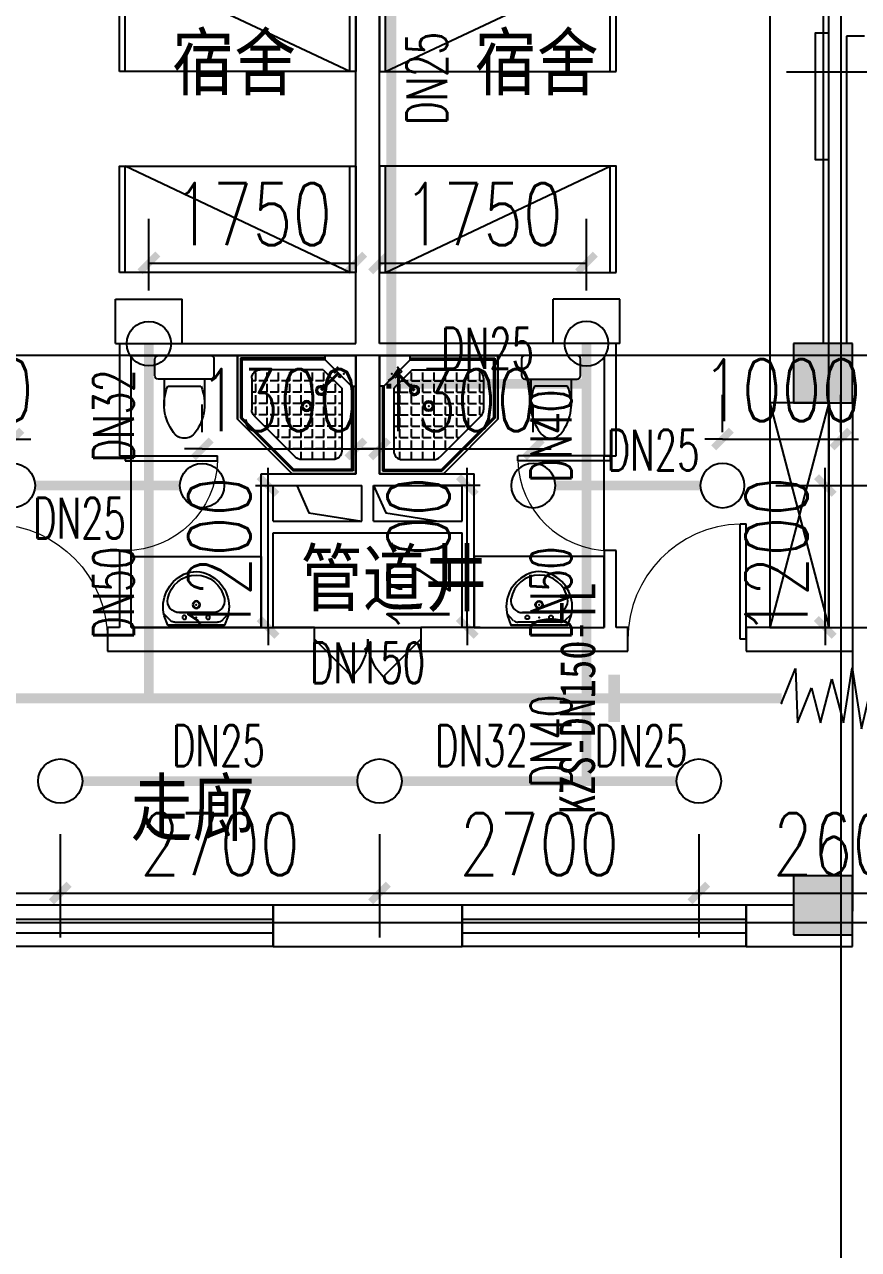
# Model space of a CAD drawing. Extents: x 0 to 2838408, y -923048 to 203859.
# Drawn here: x 2722361 to 2729413, y -343937 to -333576 of the extents above; entities that cross this region are included whole.
import ezdxf
from ezdxf.enums import TextEntityAlignment as Align

# ---------------------------------------------------------------- set-up
doc = ezdxf.new("R2010")
doc.units = 0
doc.header["$LTSCALE"] = 1000
for name, color, linetype in [('A-Fixt', 81, 'Continuous'), ('CLAYER', 7, 'Continuous'), ('COLUMN', 9, 'Continuous'), ('DIM_喷淋', 3, 'Continuous'), ('DOOR_FIRE', 4, 'Continuous'), ('DOTE', 8, 'Continuous'), ('EQUIP_喷头', 7, 'Continuous'), ('fur', 253, 'Continuous'), ('PIPE-喷淋', 6, 'Continuous'), ('PUB_HATCH', 8, 'Continuous'), ('PUB_TEXT', 7, 'Continuous'), ('TEXT_喷淋', 7, 'Continuous'), ('TWT_DIM', 3, 'Continuous'), ('VALVE_喷淋', 7, 'Continuous'), ('WALL', 9, 'Continuous'), ('WINDOW', 4, 'Continuous'), ('XREF', 8, 'Continuous'), ('抗震支吊架', 2, 'Continuous'), ('洁具', 213, 'Continuous'), ('配景', 3, 'Continuous')]:
    doc.layers.add(name, color=color, linetype=linetype)
doc.styles.add('_TCH_DIM_T3', font='SIMPLEX', dxfattribs={"width": 0.75, "bigfont": 'HZTXT'})
doc.styles.add('_TWT_PIPEDN', font='SIMPLEX', dxfattribs={"width": 0.8, "height": 2.3, "bigfont": 'HZTXT'})
doc.styles.add('kzcad', font='', dxfattribs={"width": 0.8})
doc.styles.get("Standard").update_dxf_attribs({"font": 'geniso.shx', "bigfont": 'hztxt.shx'})
doc.styles.get('kzcad').set_extended_font_data('SimSun')
doc.dimstyles.new('_TWT_ARCH&&150', dxfattribs={"dimtxt": 525, "dimasz": 150, "dimexe": 375, "dimexo": 450, "dimgap": 150, "dimtad": 1, "dimdec": 0, "dimzin": 0, "dimdsep": 46, "dimtxsty": '_TCH_DIM_T3', "dimblk": 'ARCHTICK', "dimcen": 0.09, "dimclrt": 7, "dimazin": 2, "dimtfac": 1, "dimtdec": 0, "dimtix": 1, "dimtmove": 2, "dimatfit": 3, "dimfxl": 1, "dimtolj": 1, "dimtzin": 0, "dimarcsym": 0})

# ---------------------------------------------------------------- blocks, each defined once
blk = doc.blocks.new('1F平面-CAD导入_dwg_Drawing4_t3_dwg_$plan$00001613-474159-1F-927810-1F')
at = {"layer": '洁具'}
for p, q in [((-30, 250), (-170, 250)), ((-200, 170), (-430, 170)), ((-260, -140), (-260, 140)), ((-200, -170), (-200, -220)), ((-170, -250), (-30, -250))]:
    blk.add_line(p, q, dxfattribs=at)
for points in [[(-200, 220), (-200, 170), (-200, -170), (-430, -170)], [(0, -220), (0, 220)]]:
    blk.add_lwpolyline(points, dxfattribs=at)
for centre, radius, start, end in [((-170, 220), 30, 90, 180), ((-30, 220), 30, 0, 90), ((-413, -227), 398, 67.4505, 126.6381), ((-590, 0), 110, 123.4509, 236.5491), ((-413, 227), 398, 233.3619, 292.5495), ((-170, -220), 30, 180, 270), ((-30, -220), 30, 270, 0)]:
    blk.add_arc(centre, radius, start, end, dxfattribs=at)
blk = doc.blocks.new('$lvtry$00000169')
at = {"color": 0}
for p, q in [((259, -36), (259, 0)), ((259, -36), (36, -259)), ((259, -24), (976, -24)), ((259, -36), (964, -36)), ((964, -36), (976, -24)), ((964, -36), (964, -525)), ((976, -24), (976, -530)), ((276, -120), (120, -276)), ((144, -151), (291, -298)), ((151, -144), (298, -291)), ((270, -213), (270, -143)), ((276, -120), (808, -120)), ((366, -213), (366, -143)), ((462, -213), (462, -143)), ((558, -213), (558, -143)), ((655, -213), (655, -143)), ((751, -213), (751, -143)), ((847, -213), (847, -143)), ((880, -192), (880, -460)), ((36, -259), (0, -259)), ((24, -259), (24, -976)), ((36, -259), (36, -964)), ((120, -276), (120, -808)), ((120, -309), (147, -309)), ((173, -309), (173, -239)), ((173, -309), (243, -309)), ((183, -213), (205, -213)), ((220, -213), (243, -213)), ((270, -213), (340, -213)), ((270, -263), (270, -239)), ((334, -309), (340, -309)), ((366, -213), (436, -213)), ((366, -309), (366, -239)), ((366, -309), (436, -309)), ((462, -213), (532, -213)), ((462, -309), (462, -239)), ((462, -309), (532, -309)), ((558, -213), (628, -213)), ((558, -309), (558, -239)), ((558, -309), (628, -309)), ((655, -213), (725, -213)), ((655, -309), (655, -239)), ((655, -309), (725, -309)), ((751, -213), (821, -213)), ((751, -309), (751, -239)), ((751, -309), (821, -309)), ((847, -213), (880, -213)), ((847, -309), (847, -239)), ((847, -309), (880, -309)), ((120, -405), (147, -405)), ((173, -405), (173, -335)), ((173, -405), (243, -405)), ((270, -405), (270, -335)), ((270, -405), (340, -405)), ((366, -405), (366, -335)), ((366, -405), (379, -405)), ((462, -405), (462, -335)), ((462, -405), (532, -405)), ((558, -405), (558, -335)), ((558, -405), (628, -405)), ((655, -405), (655, -335)), ((655, -405), (725, -405)), ((751, -405), (751, -335)), ((751, -405), (821, -405)), ((847, -405), (847, -335)), ((847, -405), (880, -405)), ((120, -501), (147, -501)), ((173, -501), (173, -431)), ((173, -501), (243, -501)), ((270, -501), (270, -431)), ((270, -501), (340, -501)), ((366, -501), (366, -431)), ((366, -501), (436, -501)), ((462, -501), (462, -431)), ((462, -501), (532, -501)), ((859, -511), (511, -859)), ((558, -501), (558, -431)), ((558, -501), (628, -501)), ((655, -501), (655, -431)), ((655, -501), (725, -501)), ((751, -501), (751, -431)), ((751, -501), (821, -501)), ((847, -501), (847, -431)), ((847, -501), (867, -501)), ((120, -598), (147, -598)), ((173, -598), (173, -528)), ((173, -598), (243, -598)), ((270, -598), (270, -528)), ((270, -598), (340, -598)), ((366, -598), (366, -528)), ((366, -598), (436, -598)), ((462, -598), (462, -528)), ((462, -598), (532, -598)), ((964, -525), (525, -964)), ((976, -530), (530, -976)), ((558, -598), (558, -528)), ((558, -598), (628, -598)), ((655, -598), (655, -528)), ((655, -598), (725, -598)), ((751, -598), (751, -528)), ((751, -598), (773, -598)), ((964, -525), (976, -530)), ((120, -694), (147, -694)), ((173, -694), (173, -624)), ((173, -694), (243, -694)), ((173, -790), (173, -720)), ((270, -694), (270, -624)), ((270, -694), (340, -694)), ((270, -790), (270, -720)), ((366, -694), (366, -624)), ((366, -694), (436, -694)), ((366, -790), (366, -720)), ((462, -694), (462, -624)), ((462, -694), (532, -694)), ((462, -790), (462, -720)), ((558, -694), (558, -624)), ((558, -694), (628, -694)), ((558, -790), (558, -720)), ((655, -694), (655, -624)), ((655, -694), (676, -694)), ((120, -790), (147, -790)), ((173, -790), (243, -790)), ((173, -878), (173, -816)), ((270, -790), (340, -790)), ((270, -880), (270, -816)), ((366, -790), (436, -790)), ((366, -880), (366, -816)), ((462, -790), (532, -790)), ((462, -880), (462, -816)), ((558, -790), (580, -790)), ((192, -880), (460, -880)), ((36, -964), (24, -976)), ((24, -976), (530, -976)), ((36, -964), (525, -964)), ((525, -964), (530, -976))]:
    blk.add_line(p, q, dxfattribs=at)
blk.add_lwpolyline([(0, 0), (0, -1000), (540, -1000), (1000, -540), (1000, 0)], close=True)
for points in [[(0, 0), (0, -1000)], [(0, 0), (1000, 0)], [(1000, 0), (1000, -540)], [(136, -190), (148, -178), (132, -162), (121, -174)], [(190, -136), (178, -148), (162, -132), (174, -121)], [(1000, -540), (540, -1000)], [(0, -1000), (540, -1000)]]:
    blk.add_lwpolyline(points, close=True, dxfattribs=at)
for radius in [43.8, 31.1]:
    blk.add_circle((416, -428), radius, dxfattribs=at)
for centre, radius, start, end in [((808, -192), 72, 0, 90), ((296, -296), 40.6, 142.583, 128.4197), ((296, -296), 28.6, 145.828, 125.6599), ((808, -460), 72, 315, 0), ((192, -808), 72, 180, 270), ((460, -808), 72, 270, 315)]:
    blk.add_arc(centre, radius, start, end, dxfattribs=at)
for p in [(156, -102, 0), (103, -156, 0), (416, -428, 0)]:
    blk.add_point(p, dxfattribs=at)
blk = doc.blocks.new('$lvtry$00000178')
at = {"color": 0}
for p, q in [((-238, 0), (238, 0)), ((-214, -36), (-272, -91)), ((-180, -23), (180, -23)), ((216, -37), (268, -91)), ((-142, -105), (140, -105)), ((140, -105), (-142, -105))]:
    blk.add_line(p, q, dxfattribs=at)
blk.add_lwpolyline([(-104, -430, 0.224698), (110, -425, 0.348046), (269, -79), (239, 0), (-241, 0), (-271, -79, 0.356844)], format="xyb", close=True, dxfattribs=at)
for centre, radius in [((-100, -65), 16.3), ((100, -65), 16.3), ((1, -172), 31.6)]:
    blk.add_circle(centre, radius, dxfattribs=at)
at = {"color": 0, "lineweight": 13}
blk.add_circle((1, -172), 23, dxfattribs=at)
at = {"color": 0}
for centre, radius, start, end in [((-180, -73), 50, 90, 133.181), ((180, -73), 50, 44.5607, 90), ((-142, -205), 100, 90, 190.5602), ((140, -205), 100, 349.4398, 90), ((-1, -179), 243, 190.5602, 349.4398)]:
    blk.add_arc(centre, radius, start, end, dxfattribs=at)
for p in [(0, -65), (1, -172)]:
    blk.add_point(p, dxfattribs=at)
blk = doc.blocks.new('A$C70365C93')
at = {"layer": '洁具'}
blk.add_lwpolyline([(-1900, 2300), (-1900, 1700), (-800, 1700), (-800, 2300)], close=True, dxfattribs=at)
blk.add_blockref('$lvtry$00000178', (-1350, 2280), dxfattribs=at)
at = {"layer": '洁具', "rotation": 180}
blk.add_blockref('$lvtry$00000169', (0, 0), dxfattribs=at)
at = {"layer": '洁具', "extrusion": (0, 0, -1), "xscale": -1, "zscale": -1, "rotation": 90}
blk.add_blockref('1F平面-CAD导入_dwg_Drawing4_t3_dwg_$plan$00001613-474159-1F-927810-1F', (1450, 0), dxfattribs=at)
blk = doc.blocks.new('单人床')
at = {"layer": 'A-Fixt'}
for p, q in [((47774, 13973), (48674, 13973)), ((47774, 12073), (48674, 13973)), ((47774, 12073), (48674, 12073))]:
    blk.add_line(p, q, dxfattribs=at)
blk.add_lwpolyline([(47774, 14023), (48674, 14023), (48674, 12023), (47774, 12023), (47774, 14023)], dxfattribs=at)
blk = doc.blocks.new('CH_AP01')
for p, q in [((-311, 17), (-275, 0)), ((-275, 0), (275, 0)), ((275, 0), (311, 17))]:
    blk.add_line(p, q)
for centre, radius, start, end in [((0, -579), 1213, 74.7104, 105.2896), ((-307, 555), 37.8, 100.1859, 202.8359), ((-1658, 202), 1360, 352.1659, 14.4283), ((-824, 250), 563, 335.5038, 31.0903), ((0, -579), 1173, 75.0287, 104.9713), ((0, -1278), 1857, 80.611, 99.389), ((-824, 250), 603, 335.5038, 30.2691), ((824, 250), 603, 149.7309, 204.4962), ((824, 250), 563, 148.9097, 204.4962), ((1658, 202), 1360, 165.5717, 187.8341), ((307, 555), 37.8, 337.1641, 79.8141), ((0, -579), 1093, 75.8767, 104.1233)]:
    blk.add_arc(centre, radius, start, end)
blk = doc.blocks.new('A$C61295E98')
at = {"color": 3}
for p, q in [((544, 598), (0, 598)), ((0, 598), (0, 0)), ((161, 598), (161, 0)), ((170, 0), (170, 598)), ((603, 572), (603, 26)), ((624, 518), (624, 80)), ((544, 0), (0, 0))]:
    blk.add_line(p, q, dxfattribs=at)
for points in [[(82, 540), (75, 540), (75, 577), (82, 577)], [(82, 453), (75, 453), (75, 490), (82, 490)], [(82, 353), (75, 353), (75, 389), (82, 389)]]:
    blk.add_lwpolyline(points, close=True, dxfattribs=at)
for centre in [(74, 250), (74, 164), (74, 71)]:
    blk.add_circle(centre, 15.7, dxfattribs=at)
for centre, start, end in [((544, 518), 360, 90), ((544, 80), 270, 0)]:
    blk.add_arc(centre, 80, start, end, dxfattribs=at)
blk = doc.blocks.new('宿舍')
at = {"layer": 'A-Fixt'}
for p, q in [((47854, 13802), (48354, 15702)), ((48354, 13802), (47854, 15702)), ((47854, 13802), (48354, 13802))]:
    blk.add_line(p, q, dxfattribs=at)
for points in [[(47854, 8602), (48354, 8602), (48354, 15702), (47854, 15702)], [(47854, 10676), (47970, 10676), (47970, 11743), (47854, 11743)]]:
    blk.add_lwpolyline(points, close=True, dxfattribs=at)
at = {"xscale": -1, "rotation": 90}
for p in [(63677, 60475), (63677, 58775)]:
    blk.add_blockref('单人床', p, dxfattribs=at)
at = {"layer": 'A-Fixt', "xscale": -1, "rotation": 180}
for p in [(50002, 9140), (51117, 9140)]:
    blk.add_blockref('CH_AP01', p, dxfattribs=at)
at = {"layer": '配景', "color": 252}
blk.add_blockref('A$C61295E98', (47854, 7097), dxfattribs=at)
blk = doc.blocks.new('$WINLIB2D$00000001')
at = {"color": 0}
for points in [[(-0.5, 0.5), (-0.5, -0.5)], [(-0.5, 0.5), (0.5, 0.5)], [(0.5, -0.5), (0.5, 0.5)], [(0.5, 0.1667), (-0.5, 0.1667)], [(0.5, -0.1667), (-0.5, -0.1667)], [(-0.5, -0.5), (0.5, -0.5)]]:
    blk.add_lwpolyline(points, dxfattribs=at)
blk = doc.blocks.new('$DorLib2D$00000116')
at = {"color": 0}
for p, q in [((-0.5, 0), (-0.146, 0.354)), ((0.5, 0), (0.146, 0.354))]:
    blk.add_line(p, q, dxfattribs=at)
for centre, start, end in [((-0.5, 0), 0, 45), ((0.5, 0), 135, 180)]:
    blk.add_arc(centre, 0.5, start, end, dxfattribs=at)
blk = doc.blocks.new('$DorLib2D$00000001')
for p, q in [((0.45, 0.975), (0.5, 0.975)), ((0.45, 0), (0.45, 0.975)), ((0.5, 0), (0.5, 0.975)), ((0.5, 0), (0.45, 0))]:
    blk.add_line(p, q)
at = {"lineweight": 13}
blk.add_arc((0.475, 0), 0.975, 91.4693, 180, dxfattribs=at)
blk = doc.blocks.new('2F1')
at = {"layer": 'PUB_HATCH'}
for points in [[(2392816.7, -336275.2), (2392816.7, -336775.2), (2393316.7, -336775.2), (2393316.7, -336275.2)], [(2392816.7, -340775.2), (2392816.7, -341275.2), (2393316.7, -341275.2), (2393316.7, -340775.2)]]:
    blk.add_hatch(color=256, dxfattribs=at).paths.add_polyline_path(points)
for points in [[(2388616.7, -337475.2), (2388720.3, -337705.5), (2389166.7, -337775.2)], [(2389266.7, -337475.2), (2389370.3, -337705.5), (2389816.7, -337775.2)]]:
    blk.add_lwpolyline(points)
at = {"layer": 'COLUMN'}
for p, q in [((2392816.7, -336275.2), (2392816.7, -336775.2)), ((2393316.7, -336275.2), (2392816.7, -336275.2)), ((2393316.7, -336775.2), (2393316.7, -336275.2)), ((2392816.7, -336775.2), (2393316.7, -336775.2)), ((2392816.7, -340775.2), (2392816.7, -341275.2)), ((2393316.7, -340775.2), (2392816.7, -340775.2)), ((2393316.7, -341275.2), (2393316.7, -340775.2)), ((2392816.7, -341275.2), (2393316.7, -341275.2))]:
    blk.add_line(p, q, dxfattribs=at)
at = {"layer": 'DOOR_FIRE'}
for p, q in [((2388766.7, -338675.2), (2389666.7, -338675.2)), ((2388766.7, -338875.2), (2389666.7, -338875.2))]:
    blk.add_line(p, q, dxfattribs=at)
at = {"layer": 'DOTE'}
for p, q in [((2393216.7, -327575.2), (2393216.7, -410775.2)), ((2392758.5, -333975.2), (2405723.1, -333975.2)), ((2453916.7, -336375.2), (2343216.7, -336375.2)), ((2453916.7, -341175.2), (2343216.7, -341175.2))]:
    blk.add_line(p, q, dxfattribs=at)
at = {"layer": 'fur'}
blk.add_line((2393316.7, -338875.2), (2393316.7, -341075.2), dxfattribs=at)
at = {"layer": 'WALL'}
for p, q in [((2389116.7, -336275.2), (2389116.7, -331325.2)), ((2389316.7, -336275.2), (2389316.7, -331325.2)), ((2393066.7, -331575.2), (2393066.7, -333675.2)), ((2393066.7, -333675.2), (2393066.7, -336275.2)), ((2393266.7, -333675.2), (2393266.7, -336275.2)), ((2393416.7, -333675.2), (2393266.7, -333675.2)), ((2387116.7, -336275.2), (2389116.7, -336275.2)), ((2387116.7, -336275.2), (2387116.7, -337225.2)), ((2391316.7, -336275.2), (2389316.7, -336275.2)), ((2391316.7, -337225.2), (2391316.7, -336275.2)), ((2387216.7, -336375.2), (2389116.7, -336375.2)), ((2387216.7, -337225.2), (2387216.7, -336375.2)), ((2389116.7, -337375.2), (2389116.7, -336375.2)), ((2389316.7, -337375.2), (2389316.7, -336375.2)), ((2391216.7, -336375.2), (2389316.7, -336375.2)), ((2391216.7, -336375.2), (2391216.7, -337225.2)), ((2393116.7, -336775.2), (2393116.7, -338675.2)), ((2393316.7, -336775.2), (2393316.7, -338875.2)), ((2387116.7, -337225.2), (2387216.7, -337225.2)), ((2391216.7, -337225.2), (2391316.7, -337225.2)), ((2388316.7, -337375.2), (2389116.7, -337375.2)), ((2388316.7, -337875.2), (2388316.7, -337375.2)), ((2389316.7, -337375.2), (2390116.7, -337375.2)), ((2390116.7, -337875.2), (2390116.7, -337375.2)), ((2388416.7, -337475.2), (2389166.7, -337475.2)), ((2388416.7, -337775.2), (2388416.7, -337475.2)), ((2389166.7, -337775.2), (2389166.7, -337475.2)), ((2389266.7, -337475.2), (2390016.7, -337475.2)), ((2389266.7, -337775.2), (2389266.7, -337475.2)), ((2390016.7, -337775.2), (2390016.7, -337475.2)), ((2388416.7, -337775.2), (2389166.7, -337775.2)), ((2389266.7, -337775.2), (2390016.7, -337775.2)), ((2388316.7, -338675.2), (2388316.7, -337875.2)), ((2388416.7, -337875.2), (2389216.7, -337875.2)), ((2388416.7, -338675.2), (2388416.7, -337875.2)), ((2389216.7, -337875.2), (2390016.7, -337875.2)), ((2390016.7, -338675.2), (2390016.7, -337875.2)), ((2390116.7, -338675.2), (2390116.7, -337875.2)), ((2387216.7, -338025.2), (2387116.7, -338025.2)), ((2387116.7, -338025.2), (2387116.7, -338675.2)), ((2387216.7, -338675.2), (2387216.7, -338025.2)), ((2391316.7, -338025.2), (2391216.7, -338025.2)), ((2391216.7, -338025.2), (2391216.7, -338675.2)), ((2391316.7, -338675.2), (2391316.7, -338025.2)), ((2387116.7, -338675.2), (2387016.7, -338675.2)), ((2387016.7, -338675.2), (2387016.7, -338875.2)), ((2387216.7, -338675.2), (2388316.7, -338675.2)), ((2388766.7, -338675.2), (2388416.7, -338675.2)), ((2388766.7, -338875.2), (2388766.7, -338675.2)), ((2390016.7, -338675.2), (2389666.7, -338675.2)), ((2389666.7, -338675.2), (2389666.7, -338875.2)), ((2390116.7, -338675.2), (2391216.7, -338675.2)), ((2391416.7, -338675.2), (2391316.7, -338675.2)), ((2391416.7, -338875.2), (2391416.7, -338675.2)), ((2393116.7, -338675.2), (2392416.7, -338675.2)), ((2392416.7, -338675.2), (2392416.7, -338875.2)), ((2387016.7, -338875.2), (2387116.7, -338875.2)), ((2387116.7, -338875.2), (2388316.7, -338875.2)), ((2388316.7, -338875.2), (2388766.7, -338875.2)), ((2389666.7, -338875.2), (2390116.7, -338875.2)), ((2390116.7, -338875.2), (2391316.7, -338875.2)), ((2391316.7, -338875.2), (2391416.7, -338875.2)), ((2392416.7, -338875.2), (2393316.7, -338875.2)), ((2390016.7, -341025.2), (2388416.7, -341025.2)), ((2388416.7, -341025.2), (2388416.7, -341375.2)), ((2390016.7, -341375.2), (2390016.7, -341025.2)), ((2392816.7, -341025.2), (2392416.7, -341025.2)), ((2392416.7, -341025.2), (2392416.7, -341375.2)), ((2393316.7, -341375.2), (2393316.7, -341275.2)), ((2388416.7, -341375.2), (2390016.7, -341375.2)), ((2392416.7, -341375.2), (2393316.7, -341375.2))]:
    blk.add_line(p, q, dxfattribs=at)
at = {"layer": 'WINDOW'}
for p, q in [((2387216.7, -338025.2), (2387216.7, -337225.2)), ((2391216.7, -338025.2), (2391216.7, -337225.2))]:
    blk.add_line(p, q, dxfattribs=at)
at = {"xscale": -1, "rotation": 180}
for name, p in [('宿舍', (2337462.9, -322973.6)), ('A$C70365C93', (2389116.7, -336375.2))]:
    blk.add_blockref(name, p, dxfattribs=at)
at = {"rotation": 180}
for name, p in [('宿舍', (2440970.6, -322973.6)), ('A$C70365C93', (2389316.7, -336375.2))]:
    blk.add_blockref(name, p, dxfattribs=at)
at = {"layer": 'DOOR_FIRE', "xscale": 900, "yscale": -900, "zscale": 200}
blk.add_blockref('$DorLib2D$00000116', (2389216.7, -338775.2), dxfattribs=at)
at = {"layer": 'WINDOW', "xscale": 800, "zscale": 800, "rotation": 90}
for p, yscale in [((2387166.7, -337625.2), -800), ((2391266.7, -337625.2), 800)]:
    blk.add_blockref('$DorLib2D$00000001', p, dxfattribs=dict(at, yscale=yscale))
at = {"layer": 'WINDOW'}
for name, p, xscale, yscale, zscale in [('$DorLib2D$00000001', (2386516.7, -338775.2), -1000, 1000, -1000), ('$DorLib2D$00000001', (2391916.7, -338775.2), 1000, 1000, 1000), ('$WINLIB2D$00000001', (2387216.7, -341200.2), -2400, -350, -2400), ('$WINLIB2D$00000001', (2391216.7, -341200.2), -2400, -350, -2400)]:
    blk.add_blockref(name, p, dxfattribs=dict(at, xscale=xscale, yscale=yscale, zscale=zscale))
at = {"layer": 'CLAYER'}
blk.add_text('管道井', height=525, dxfattribs=at).set_placement((2388649.1, -338538.2))
at = {"layer": 'PUB_TEXT'}
for s, p in [('宿舍', (2387562.1, -334174.9)), ('宿舍', (2390120.8, -334174.9)), ('走廊', (2387212.7, -340480.2))]:
    blk.add_text(s, height=525, dxfattribs=at).set_placement(p)
blk = doc.blocks.new('_ArchTick')
at = {"color": 0, "linetype": 'ByBlock', "const_width": 0.4}
blk.add_lwpolyline([(-0.5, -0.5), (0.5, 0.5)], dxfattribs=at)
blk = doc.blocks.new('*D1866')
at = {"layer": 'Defpoints', "color": 0, "linetype": 'ByBlock', "transparency": 16777216}
for p in [(2726663, -337165), (2725363, -337475), (2726663, -337475)]:
    blk.add_point(p, dxfattribs=at)
at = {"layer": 'TWT_DIM', "color": 0, "linetype": 'ByBlock', "lineweight": -2, "transparency": 16777216}
for p, q in [((2725363, -337025), (2725363, -336790)), ((2726663, -337025), (2726663, -336790)), ((2725363, -337165), (2725213, -337165)), ((2725363, -337165), (2726663, -337165)), ((2726663, -337165), (2726813, -337165))]:
    blk.add_line(p, q, dxfattribs=at)
at = {"layer": 'TWT_DIM', "color": 0, "linetype": 'ByBlock', "lineweight": -2, "transparency": 16777216, "xscale": 150, "yscale": 150, "zscale": 150}
blk.add_blockref('_ArchTick', (2725363, -337165), dxfattribs=at)
at = {"layer": 'TWT_DIM', "color": 0, "linetype": 'ByBlock', "lineweight": -2, "transparency": 16777216, "xscale": 150, "yscale": 150, "zscale": 150, "rotation": 180}
blk.add_blockref('_ArchTick', (2726663, -337165), dxfattribs=at)
at = {"layer": 'TWT_DIM', "color": 7, "linetype": 'ByBlock', "transparency": 16777216, "insert": (2726013, -336753), "char_height": 525, "attachment_point": 5, "style": '_TCH_DIM_T3'}
blk.add_mtext('\\A1;1300', dxfattribs=at)
blk = doc.blocks.new('*D1867')
at = {"layer": 'Defpoints', "color": 0, "linetype": 'ByBlock', "transparency": 16777216}
for p in [(2725163, -337165), (2723863, -337475), (2725163, -337475)]:
    blk.add_point(p, dxfattribs=at)
at = {"layer": 'TWT_DIM', "color": 0, "linetype": 'ByBlock', "lineweight": -2, "transparency": 16777216}
for p, q in [((2723863, -337025), (2723863, -336790)), ((2725163, -337025), (2725163, -336790)), ((2723863, -337165), (2723713, -337165)), ((2723863, -337165), (2725163, -337165)), ((2725163, -337165), (2725313, -337165))]:
    blk.add_line(p, q, dxfattribs=at)
at = {"layer": 'TWT_DIM', "color": 0, "linetype": 'ByBlock', "lineweight": -2, "transparency": 16777216, "xscale": 150, "yscale": 150, "zscale": 150}
blk.add_blockref('_ArchTick', (2723863, -337165), dxfattribs=at)
at = {"layer": 'TWT_DIM', "color": 0, "linetype": 'ByBlock', "lineweight": -2, "transparency": 16777216, "xscale": 150, "yscale": 150, "zscale": 150, "rotation": 180}
blk.add_blockref('_ArchTick', (2725163, -337165), dxfattribs=at)
at = {"layer": 'TWT_DIM', "color": 7, "linetype": 'ByBlock', "transparency": 16777216, "insert": (2724513, -336753), "char_height": 525, "attachment_point": 5, "style": '_TCH_DIM_T3'}
blk.add_mtext('\\A1;1300', dxfattribs=at)
blk = doc.blocks.new('*D1879')
at = {"layer": 'Defpoints', "color": 0, "linetype": 'ByBlock', "transparency": 16777216}
for p in [(2727113, -335593), (2725363, -336275), (2727113, -336275)]:
    blk.add_point(p, dxfattribs=at)
at = {"layer": 'TWT_DIM', "color": 0, "linetype": 'ByBlock', "lineweight": -2, "transparency": 16777216}
for p, q in [((2725363, -335825), (2725363, -335218)), ((2727113, -335825), (2727113, -335218)), ((2725363, -335593), (2727113, -335593))]:
    blk.add_line(p, q, dxfattribs=at)
at = {"layer": 'TWT_DIM', "color": 0, "linetype": 'ByBlock', "lineweight": -2, "transparency": 16777216, "xscale": 150, "yscale": 150, "zscale": 150, "rotation": 180}
blk.add_blockref('_ArchTick', (2725363, -335593), dxfattribs=at)
at = {"layer": 'TWT_DIM', "color": 0, "linetype": 'ByBlock', "lineweight": -2, "transparency": 16777216, "xscale": 150, "yscale": 150, "zscale": 150}
blk.add_blockref('_ArchTick', (2727113, -335593), dxfattribs=at)
at = {"layer": 'TWT_DIM', "color": 7, "linetype": 'ByBlock', "transparency": 16777216, "insert": (2726238, -335180), "char_height": 525, "attachment_point": 5, "style": '_TCH_DIM_T3'}
blk.add_mtext('\\A1;1750', dxfattribs=at)
blk = doc.blocks.new('*D1880')
at = {"layer": 'Defpoints', "color": 0, "linetype": 'ByBlock', "transparency": 16777216}
for p in [(2729263, -337082), (2728263, -337475), (2729263, -337475)]:
    blk.add_point(p, dxfattribs=at)
at = {"layer": 'TWT_DIM', "color": 0, "linetype": 'ByBlock', "lineweight": -2, "transparency": 16777216}
for p, q in [((2728263, -337025), (2728263, -336707)), ((2729263, -337025), (2729263, -336707)), ((2728263, -337082), (2728113, -337082)), ((2728263, -337082), (2729263, -337082)), ((2729263, -337082), (2729413, -337082))]:
    blk.add_line(p, q, dxfattribs=at)
at = {"layer": 'TWT_DIM', "color": 0, "linetype": 'ByBlock', "lineweight": -2, "transparency": 16777216, "xscale": 150, "yscale": 150, "zscale": 150}
blk.add_blockref('_ArchTick', (2728263, -337082), dxfattribs=at)
at = {"layer": 'TWT_DIM', "color": 0, "linetype": 'ByBlock', "lineweight": -2, "transparency": 16777216, "xscale": 150, "yscale": 150, "zscale": 150, "rotation": 180}
blk.add_blockref('_ArchTick', (2729263, -337082), dxfattribs=at)
at = {"layer": 'TWT_DIM', "color": 7, "linetype": 'ByBlock', "transparency": 16777216, "insert": (2728763, -336669), "char_height": 525, "attachment_point": 5, "style": '_TCH_DIM_T3'}
blk.add_mtext('\\A1;1000', dxfattribs=at)
blk = doc.blocks.new('*D1881')
at = {"layer": 'Defpoints', "color": 0, "linetype": 'ByBlock', "transparency": 16777216}
for p in [(2726105, -337475), (2726663, -337475), (2726663, -338675)]:
    blk.add_point(p, dxfattribs=at)
at = {"layer": 'TWT_DIM', "color": 0, "linetype": 'ByBlock', "lineweight": -2, "transparency": 16777216}
for p, q in [((2726105, -337475), (2726105, -337325)), ((2726213, -337475), (2725730, -337475)), ((2726105, -338675), (2726105, -337475)), ((2726213, -338675), (2725730, -338675)), ((2726105, -338675), (2726105, -338825))]:
    blk.add_line(p, q, dxfattribs=at)
at = {"layer": 'TWT_DIM', "color": 0, "linetype": 'ByBlock', "lineweight": -2, "transparency": 16777216, "xscale": 150, "yscale": 150, "zscale": 150}
for p, rotation in [((2726105, -337475), 270), ((2726105, -338675), 90)]:
    blk.add_blockref('_ArchTick', p, dxfattribs=dict(at, rotation=rotation))
at = {"layer": 'TWT_DIM', "color": 7, "linetype": 'ByBlock', "transparency": 16777216, "insert": (2725692, -338075), "char_height": 525, "attachment_point": 5, "rotation": 90, "style": '_TCH_DIM_T3'}
blk.add_mtext('\\A1;1200', dxfattribs=at)
blk = doc.blocks.new('*D1882')
at = {"layer": 'Defpoints', "color": 0, "linetype": 'ByBlock', "transparency": 16777216}
for p in [(2728263, -337475), (2729132, -337475), (2728263, -338675)]:
    blk.add_point(p, dxfattribs=at)
at = {"layer": 'TWT_DIM', "color": 0, "linetype": 'ByBlock', "lineweight": -2, "transparency": 16777216}
for p, q in [((2729132, -337475), (2729132, -337325)), ((2728713, -337475), (2729507, -337475)), ((2729132, -338675), (2729132, -337475)), ((2728713, -338675), (2729507, -338675)), ((2729132, -338675), (2729132, -338825))]:
    blk.add_line(p, q, dxfattribs=at)
at = {"layer": 'TWT_DIM', "color": 0, "linetype": 'ByBlock', "lineweight": -2, "transparency": 16777216, "xscale": 150, "yscale": 150, "zscale": 150}
for p, rotation in [((2729132, -337475), 270), ((2729132, -338675), 90)]:
    blk.add_blockref('_ArchTick', p, dxfattribs=dict(at, rotation=rotation))
at = {"layer": 'TWT_DIM', "color": 7, "linetype": 'ByBlock', "transparency": 16777216, "insert": (2728719, -338075), "char_height": 525, "attachment_point": 5, "rotation": 90, "style": '_TCH_DIM_T3'}
blk.add_mtext('\\A1;1200', dxfattribs=at)
blk = doc.blocks.new('*D1883')
at = {"layer": 'Defpoints', "color": 0, "linetype": 'ByBlock', "transparency": 16777216}
for p in [(2725163, -335593), (2723413, -336275), (2725163, -336275)]:
    blk.add_point(p, dxfattribs=at)
at = {"layer": 'TWT_DIM', "color": 0, "linetype": 'ByBlock', "lineweight": -2, "transparency": 16777216}
for p, q in [((2723413, -335825), (2723413, -335218)), ((2725163, -335825), (2725163, -335218)), ((2723413, -335593), (2725163, -335593))]:
    blk.add_line(p, q, dxfattribs=at)
at = {"layer": 'TWT_DIM', "color": 0, "linetype": 'ByBlock', "lineweight": -2, "transparency": 16777216, "xscale": 150, "yscale": 150, "zscale": 150, "rotation": 180}
blk.add_blockref('_ArchTick', (2723413, -335593), dxfattribs=at)
at = {"layer": 'TWT_DIM', "color": 0, "linetype": 'ByBlock', "lineweight": -2, "transparency": 16777216, "xscale": 150, "yscale": 150, "zscale": 150}
blk.add_blockref('_ArchTick', (2725163, -335593), dxfattribs=at)
at = {"layer": 'TWT_DIM', "color": 7, "linetype": 'ByBlock', "transparency": 16777216, "insert": (2724288, -335180), "char_height": 525, "attachment_point": 5, "style": '_TCH_DIM_T3'}
blk.add_mtext('\\A1;1750', dxfattribs=at)
blk = doc.blocks.new('*D1884')
at = {"layer": 'Defpoints', "color": 0, "linetype": 'ByBlock', "transparency": 16777216}
for p in [(2722263, -337082), (2721263, -337475), (2722263, -337475)]:
    blk.add_point(p, dxfattribs=at)
at = {"layer": 'TWT_DIM', "color": 0, "linetype": 'ByBlock', "lineweight": -2, "transparency": 16777216}
for p, q in [((2721263, -337025), (2721263, -336707)), ((2722263, -337025), (2722263, -336707)), ((2721263, -337082), (2721113, -337082)), ((2721263, -337082), (2722263, -337082)), ((2722263, -337082), (2722413, -337082))]:
    blk.add_line(p, q, dxfattribs=at)
at = {"layer": 'TWT_DIM', "color": 0, "linetype": 'ByBlock', "lineweight": -2, "transparency": 16777216, "xscale": 150, "yscale": 150, "zscale": 150}
blk.add_blockref('_ArchTick', (2721263, -337082), dxfattribs=at)
at = {"layer": 'TWT_DIM', "color": 0, "linetype": 'ByBlock', "lineweight": -2, "transparency": 16777216, "xscale": 150, "yscale": 150, "zscale": 150, "rotation": 180}
blk.add_blockref('_ArchTick', (2722263, -337082), dxfattribs=at)
at = {"layer": 'TWT_DIM', "color": 7, "linetype": 'ByBlock', "transparency": 16777216, "insert": (2721763, -336669), "char_height": 525, "attachment_point": 5, "style": '_TCH_DIM_T3'}
blk.add_mtext('\\A1;1000', dxfattribs=at)
blk = doc.blocks.new('*D1885')
at = {"layer": 'Defpoints', "color": 0, "linetype": 'ByBlock', "transparency": 16777216}
for p in [(2723863, -337475), (2724420, -337475), (2723863, -338675)]:
    blk.add_point(p, dxfattribs=at)
at = {"layer": 'TWT_DIM', "color": 0, "linetype": 'ByBlock', "lineweight": -2, "transparency": 16777216}
for p, q in [((2724420, -337475), (2724420, -337325)), ((2724313, -337475), (2724795, -337475)), ((2724420, -338675), (2724420, -337475)), ((2724313, -338675), (2724795, -338675)), ((2724420, -338675), (2724420, -338825))]:
    blk.add_line(p, q, dxfattribs=at)
at = {"layer": 'TWT_DIM', "color": 0, "linetype": 'ByBlock', "lineweight": -2, "transparency": 16777216, "xscale": 150, "yscale": 150, "zscale": 150}
for p, rotation in [((2724420, -337475), 270), ((2724420, -338675), 90)]:
    blk.add_blockref('_ArchTick', p, dxfattribs=dict(at, rotation=rotation))
at = {"layer": 'TWT_DIM', "color": 7, "linetype": 'ByBlock', "transparency": 16777216, "insert": (2724008, -338075), "char_height": 525, "attachment_point": 5, "rotation": 90, "style": '_TCH_DIM_T3'}
blk.add_mtext('\\A1;1200', dxfattribs=at)
blk = doc.blocks.new('*D2024')
at = {"layer": 'Defpoints', "color": 0, "linetype": 'ByBlock', "transparency": 16777216}
for p in [(2728063, -339975), (2730663, -339975), (2730663, -340922)]:
    blk.add_point(p, dxfattribs=at)
at = {"layer": 'DIM_喷淋', "color": 0, "linetype": 'ByBlock', "lineweight": -2, "transparency": 16777216}
for p, q in [((2728063, -340425), (2728063, -341297)), ((2730663, -340425), (2730663, -341297)), ((2728063, -340922), (2730663, -340922))]:
    blk.add_line(p, q, dxfattribs=at)
at = {"layer": 'DIM_喷淋', "color": 0, "linetype": 'ByBlock', "lineweight": -2, "transparency": 16777216, "xscale": 150, "yscale": 150, "zscale": 150, "rotation": 180}
blk.add_blockref('_ArchTick', (2728063, -340922), dxfattribs=at)
at = {"layer": 'DIM_喷淋', "color": 0, "linetype": 'ByBlock', "lineweight": -2, "transparency": 16777216, "xscale": 150, "yscale": 150, "zscale": 150}
blk.add_blockref('_ArchTick', (2730663, -340922), dxfattribs=at)
at = {"layer": 'DIM_喷淋', "color": 7, "linetype": 'ByBlock', "transparency": 16777216, "insert": (2729363, -340509), "char_height": 525, "attachment_point": 5, "style": '_TCH_DIM_T3'}
blk.add_mtext('\\A1;2600', dxfattribs=at)
blk = doc.blocks.new('*D2025')
at = {"layer": 'Defpoints', "color": 0, "linetype": 'ByBlock', "transparency": 16777216}
for p in [(2725363, -339975), (2728063, -339975), (2728063, -340922)]:
    blk.add_point(p, dxfattribs=at)
at = {"layer": 'DIM_喷淋', "color": 0, "linetype": 'ByBlock', "lineweight": -2, "transparency": 16777216}
for p, q in [((2725363, -340425), (2725363, -341297)), ((2728063, -340425), (2728063, -341297)), ((2725363, -340922), (2728063, -340922))]:
    blk.add_line(p, q, dxfattribs=at)
at = {"layer": 'DIM_喷淋', "color": 0, "linetype": 'ByBlock', "lineweight": -2, "transparency": 16777216, "xscale": 150, "yscale": 150, "zscale": 150, "rotation": 180}
blk.add_blockref('_ArchTick', (2725363, -340922), dxfattribs=at)
at = {"layer": 'DIM_喷淋', "color": 0, "linetype": 'ByBlock', "lineweight": -2, "transparency": 16777216, "xscale": 150, "yscale": 150, "zscale": 150}
blk.add_blockref('_ArchTick', (2728063, -340922), dxfattribs=at)
at = {"layer": 'DIM_喷淋', "color": 7, "linetype": 'ByBlock', "transparency": 16777216, "insert": (2726713, -340509), "char_height": 525, "attachment_point": 5, "style": '_TCH_DIM_T3'}
blk.add_mtext('\\A1;2700', dxfattribs=at)
blk = doc.blocks.new('*D2026')
at = {"layer": 'Defpoints', "color": 0, "linetype": 'ByBlock', "transparency": 16777216}
for p in [(2722663, -339975), (2725363, -339975), (2725363, -340922)]:
    blk.add_point(p, dxfattribs=at)
at = {"layer": 'DIM_喷淋', "color": 0, "linetype": 'ByBlock', "lineweight": -2, "transparency": 16777216}
for p, q in [((2722663, -340425), (2722663, -341297)), ((2725363, -340425), (2725363, -341297)), ((2722663, -340922), (2725363, -340922))]:
    blk.add_line(p, q, dxfattribs=at)
at = {"layer": 'DIM_喷淋', "color": 0, "linetype": 'ByBlock', "lineweight": -2, "transparency": 16777216, "xscale": 150, "yscale": 150, "zscale": 150, "rotation": 180}
blk.add_blockref('_ArchTick', (2722663, -340922), dxfattribs=at)
at = {"layer": 'DIM_喷淋', "color": 0, "linetype": 'ByBlock', "lineweight": -2, "transparency": 16777216, "xscale": 150, "yscale": 150, "zscale": 150}
blk.add_blockref('_ArchTick', (2725363, -340922), dxfattribs=at)
at = {"layer": 'DIM_喷淋', "color": 7, "linetype": 'ByBlock', "transparency": 16777216, "insert": (2724013, -340509), "char_height": 525, "attachment_point": 5, "style": '_TCH_DIM_T3'}
blk.add_mtext('\\A1;2700', dxfattribs=at)
blk = doc.blocks.new('*D2027')
at = {"layer": 'Defpoints', "color": 0, "linetype": 'ByBlock', "transparency": 16777216}
for p in [(2720063, -339975), (2722663, -339975), (2722663, -340922)]:
    blk.add_point(p, dxfattribs=at)
at = {"layer": 'DIM_喷淋', "color": 0, "linetype": 'ByBlock', "lineweight": -2, "transparency": 16777216}
for p, q in [((2720063, -340425), (2720063, -341297)), ((2722663, -340425), (2722663, -341297)), ((2720063, -340922), (2722663, -340922))]:
    blk.add_line(p, q, dxfattribs=at)
at = {"layer": 'DIM_喷淋', "color": 0, "linetype": 'ByBlock', "lineweight": -2, "transparency": 16777216, "xscale": 150, "yscale": 150, "zscale": 150, "rotation": 180}
blk.add_blockref('_ArchTick', (2720063, -340922), dxfattribs=at)
at = {"layer": 'DIM_喷淋', "color": 0, "linetype": 'ByBlock', "lineweight": -2, "transparency": 16777216, "xscale": 150, "yscale": 150, "zscale": 150}
blk.add_blockref('_ArchTick', (2722663, -340922), dxfattribs=at)
at = {"layer": 'DIM_喷淋', "color": 7, "linetype": 'ByBlock', "transparency": 16777216, "insert": (2721363, -340509), "char_height": 525, "attachment_point": 5, "style": '_TCH_DIM_T3'}
blk.add_mtext('\\A1;2600', dxfattribs=at)
blk = doc.blocks.new('$TwtSys$00000125')
blk.add_circle((0, 0, 0), 1)
blk = doc.blocks.new('$TwtSys$00000131')
for p, q in [((-1.5, 0), (-1.5, 2)), ((-1.5, 2), (1.5, 2)), ((1.5, 0, 0), (1.5, 2, 0)), ((-1.5, 0), (-1, 0)), ((1, 0, 0), (1.5, 0, 0))]:
    blk.add_line(p, q)
blk.add_circle((0, 0), 1)
blk = doc.blocks.new('$VALVE$00000546')
for p, q in [((-371, -30.1), (-282.4, 187.1)), ((-282.4, 187.1), (-270.9, -152.6)), ((17, -152.6), (72.4, 191.4)), ((72.4, 191.4), (130.7, -191.4)), ((130.7, -191.4), (210.8, 153.8)), ((210.8, 153.8), (260.6, -155.7)), ((-127, -152.6), (-54.9, 120.6)), ((-54.9, 120.6), (17, -152.6)), ((-270.9, -152.6), (-182.7, 65.5)), ((-182.7, 65.5), (-127, -152.6)), ((260.6, -155.7), (371, -30.1))]:
    blk.add_line(p, q)
for p in [(-371, -30.1), (371, -30.1)]:
    blk.add_point(p)

msp = doc.modelspace()

# ---------------------------------------------------------------- hatches: boundary and pattern name
at = {"layer": 'PIPE-喷淋', "linetype": 'ByBlock'}
for points in [[(2725462.5, -336614.7), (2725462.5, -336655.9), (2725421.3, -336655.9)], [(2725462.5, -336614.7), (2725421.3, -336614.7), (2725421.3, -336655.9)]]:
    msp.add_hatch(color=256, dxfattribs=at).paths.add_polyline_path(points)

# ---------------------------------------------------------------- linework, layer by layer
at = {"layer": 'PIPE-喷淋', "linetype": 'ByBlock', "ltscale": 1.5, "const_width": 82.5}
for points in [[(2725462.5, -336614.7), (2725462.5, -331425.2)], [(2723412.5, -336275.2), (2723412.5, -337475.2)], [(2727112.5, -336275.2), (2727112.5, -336614.7)], [(2727112.5, -336614.7), (2725462.5, -336614.7)], [(2727112.5, -336614.7), (2727112.5, -337475.2)], [(2722450, -337475.2), (2723412.5, -337475.2)], [(2723412.5, -337475.2), (2723412.5, -339275.2)], [(2723412.5, -337475.2), (2723675, -337475.2)], [(2726850, -337475.2), (2727112.5, -337475.2)], [(2727112.5, -337475.2), (2728075, -337475.2)], [(2727112.5, -337475.2), (2727112.5, -339275.2)], [(2719112.5, -339275.2), (2723412.5, -339275.2)], [(2723412.5, -339275.2), (2727112.5, -339275.2)], [(2727112.5, -339975.2), (2727112.5, -339275.2)], [(2727112.5, -339275.2), (2728761.7, -339275.2)], [(2722850, -339975.2), (2725175, -339975.2)], [(2725550, -339975.2), (2727112.5, -339975.2)], [(2727112.5, -339975.2), (2727875, -339975.2)]]:
    msp.add_lwpolyline(points, dxfattribs=at)
at = {"layer": '抗震支吊架', "color": 4, "const_width": 100}
msp.add_lwpolyline([(2727345.9, -339475.2), (2727345.9, -339075.2)], dxfattribs=at)

# ---------------------------------------------------------------- block references
at = {"layer": 'EQUIP_喷头', "linetype": 'ByBlock', "xscale": 187.5, "yscale": 187.5, "zscale": 187.5}
for name, p in [('$TwtSys$00000131', (2723412.5, -336275.2)), ('$TwtSys$00000125', (2722262.5, -337475.2)), ('$TwtSys$00000125', (2723862.5, -337475.2)), ('$TwtSys$00000125', (2722662.5, -339975.2)), ('$TwtSys$00000125', (2725362.5, -339975.2)), ('$TwtSys$00000125', (2728062.5, -339975.2))]:
    msp.add_blockref(name, p, dxfattribs=at)
at = {"layer": 'EQUIP_喷头', "linetype": 'ByBlock', "xscale": 187.5, "yscale": -187.5, "zscale": 187.5, "rotation": 180}
for name, p in [('$TwtSys$00000131', (2727112.5, -336275.2)), ('$TwtSys$00000125', (2726662.5, -337475.2)), ('$TwtSys$00000125', (2728262.5, -337475.2))]:
    msp.add_blockref(name, p, dxfattribs=at)
at = {"layer": 'VALVE_喷淋', "linetype": 'ByBlock', "xscale": 1.35, "yscale": 1.35, "zscale": 1.35, "rotation": 359.9999999980823}
msp.add_blockref('$VALVE$00000546', (2729262.5, -339275.2), dxfattribs=at)
at = {"layer": 'XREF'}
msp.add_blockref('2F1', (336045.8, 0), dxfattribs=at)

# ---------------------------------------------------------------- texts
at = {"layer": 'TEXT_喷淋', "color": 251, "linetype": 'ByBlock', "style": '_TWT_PIPEDN', "width": 0.64}
for s, p in [('DN25', (2725935, -334424.8)), ('DN32', (2723285, -337280)), ('DN40', (2726985, -337449.8)), ('DN50', (2723285, -338780)), ('DN50', (2726985, -338780)), ('DN40', (2726985, -340030))]:
    msp.add_text(s, height=345, rotation=90, dxfattribs=at).set_placement(p)
for s, p in [('DN25', (2725882.7, -336487.2)), ('DN25', (2727282.7, -337347.7)), ('DN25', (2722432.7, -337924.4)), ('DN25', (2723607.7, -339847.7)), ('DN32', (2725832.7, -339847.7)), ('DN25', (2727182.7, -339847.7))]:
    msp.add_text(s, height=345, dxfattribs=at).set_placement(p)
at = {"layer": 'TEXT_喷淋', "linetype": 'ByBlock', "style": '_TWT_PIPEDN', "width": 0.64}
msp.add_text('DN150', height=345, dxfattribs=at).set_placement((2724773.6, -339147.7))
at = {"layer": '抗震支吊架', "color": 4, "style": 'kzcad', "width": 0.8}
msp.add_text('KZS-DN150-TL', height=300, rotation=89.88539, dxfattribs=at).set_placement((2727185.9, -339275.2), align=Align.CENTER)

# ---------------------------------------------------------------- dimensions: what is measured, and where the dimension line sits
at = {"layer": 'DIM_喷淋', "linetype": 'ByBlock'}
for p1, p2, picture, middle in [((2720062.5, -339975.2), (2722662.5, -339975.2), '*D2027', (2721362.5, -340509.3)), ((2722662.5, -339975.2), (2725362.5, -339975.2), '*D2026', (2724012.5, -340509.3)), ((2725362.5, -339975.2), (2728062.5, -339975.2), '*D2025', (2726712.5, -340509.3)), ((2728062.5, -339975.2), (2730662.5, -339975.2), '*D2024', (2729362.5, -340509.3))]:
    dim = msp.add_aligned_dim(p1=p1, p2=p2, distance=-946.6, dimstyle='_TWT_ARCH&&150', dxfattribs=at)
    dim.commit()
    dim.dimension.update_dxf_attribs({"geometry": picture, "text_midpoint": middle})
at = {"layer": 'TWT_DIM', "linetype": 'ByBlock'}
for p1, p2, distance, picture, middle in [((2723412.5, -336275.2), (2725162.5, -336275.2), 682.4, '*D1883', (2724287.5, -335180.4)), ((2725362.5, -336275.2), (2727112.5, -336275.2), 682.4, '*D1879', (2726237.5, -335180.4)), ((2721262.5, -337475.2), (2722262.5, -337475.2), 393.4, '*D1884', (2721762.5, -336669.4)), ((2723862.5, -337475.2), (2725162.5, -337475.2), 309.8, '*D1867', (2724512.5, -336752.9)), ((2725362.5, -337475.2), (2726662.5, -337475.2), 309.8, '*D1866', (2726012.5, -336752.9)), ((2728262.5, -337475.2), (2729262.5, -337475.2), 393.4, '*D1880', (2728762.5, -336669.4)), ((2723862.5, -338675.2), (2723862.5, -337475.2), -557.7, '*D1885', (2724007.8, -338075.2)), ((2726662.5, -338675.2), (2726662.5, -337475.2), 557.7, '*D1881', (2725692.3, -338075.2)), ((2728262.5, -338675.2), (2728262.5, -337475.2), -869.3, '*D1882', (2728719.3, -338075.2))]:
    dim = msp.add_aligned_dim(p1=p1, p2=p2, distance=distance, dimstyle='_TWT_ARCH&&150', dxfattribs=at)
    dim.commit()
    dim.dimension.update_dxf_attribs({"geometry": picture, "text_midpoint": middle})

doc.saveas('drawing.dxf')
